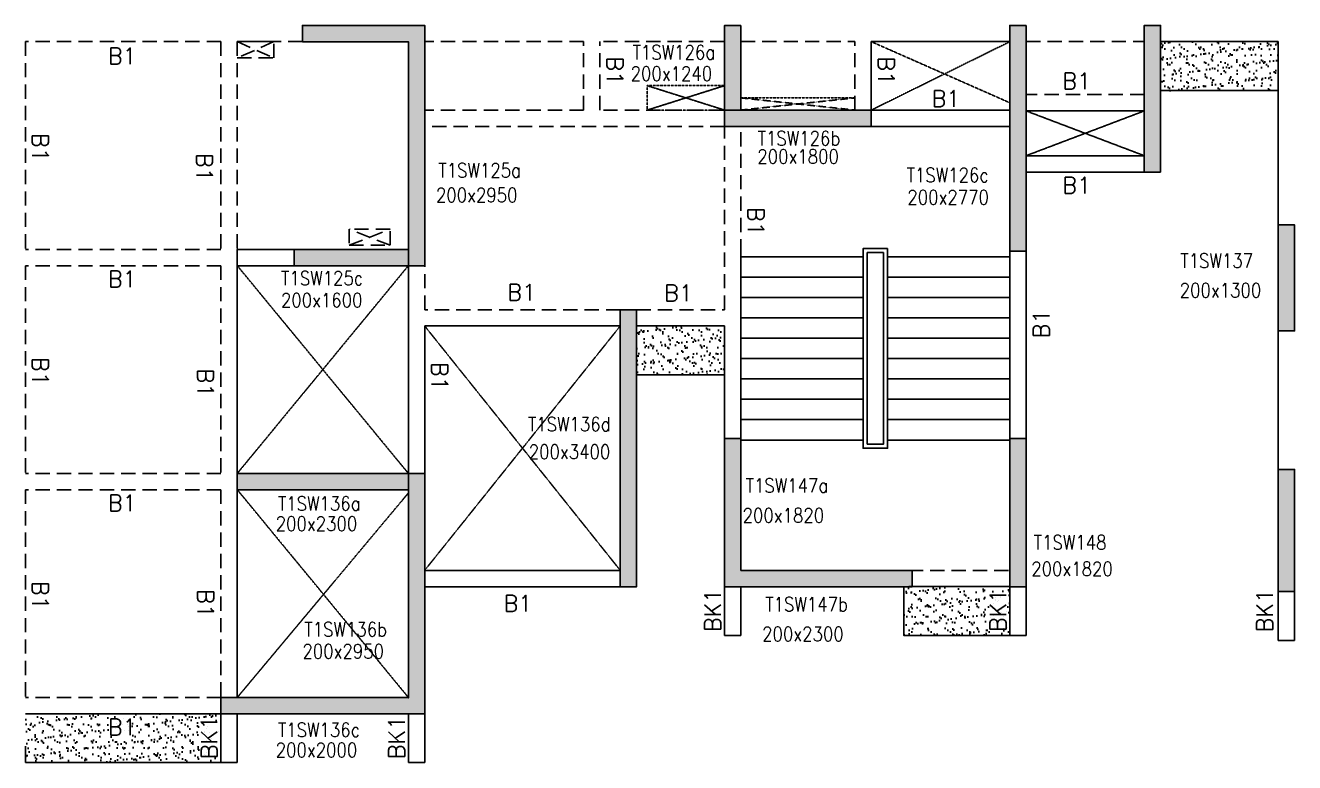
# Model space of a CAD drawing. Header units: millimetres. Extents: x 1078357 to 2594950, y -5122486 to -4636555.
# Drawn here: x 1651959 to 1667533, y -4670496 to -4661446 of the extents above; entities that cross this region are included whole.
import ezdxf

# ---------------------------------------------------------------- set-up
doc = ezdxf.new("R2010")
doc.units = ezdxf.units.MM
doc.header["$PDMODE"] = 35
for name, pattern in [('CONTINOUS', [0]), ('HIDDEN', [0.375, 0.25, -0.125]), ('New Retail block$0$CONTINOUS', [0])]:
    doc.linetypes.add(name, pattern=pattern)
for name, color, linetype, lineweight in [('A-_ANOTDIMA_D-', 6, 'Continuous', 13), ('COL. NO.', 30, 'Continuous', 25), ('COL. SIZE', 7, 'Continuous', 25), ('HATCH', 8, 'Continuous', 30), ('Origin', 40, 'Continuous', 30)]:
    doc.layers.add(name, color=color, linetype=linetype, lineweight=lineweight)
for name, color, linetype in [('NON STR. RCC WALL', 6, 'Continuous'), ('S-BEAM', 3, 'HIDDEN'), ('S-BEAM NO.', 6, 'Continuous'), ('S-COLUMN', 1, 'Continuous'), ('S-CUTOUT', 8, 'HIDDEN'), ('S-SLAB-PROJECTION', 54, 'New Retail block$0$CONTINOUS'), ('S-STAIR', 31, 'Continuous')]:
    doc.layers.add(name, color=color, linetype=linetype)
doc.styles.add('ROMANS', font='romans.shx', dxfattribs={"width": 0.85})
pattern_1 = [(37.47015413, (-4612749.17, 23387131.68), (-4.72361136, 146.8264517), [0, -115.824, 0, -129.54, 0, -123.825]), (7.4701541, (-4612749.17, 23387131.68), (134.9689868, 214.9772528), [0, -62.484, 0, -104.394, 0, -40.005]), (327.47015413, (-4612842.9, 23387131.73), (237.29790347, 0.3075449), [0, -38.1, 0, -137.16, 0, -179.07]), (317.4701541, (-4612842.9, 23387131.73), (229.1017424, 66.759465), [0, -19.05, 0, -89.916, 0, -102.87])]

# ---------------------------------------------------------------- blocks, each defined once
blk = doc.blocks.new('G$CD63B60BD')
at = {"layer": 'COL. NO.', "linetype": 'Continuous', "style": 'ROMANS', "width": 0.85}
for s, p in [('T1SW126a', (75951, 6532, -320)), ('T1SW126b', (77486, 5476, -320)), ('T1SW125a', (73568, 5083, -320)), ('T1SW126c', (79314, 5025, -320)), ('T1SW137', (82673, 3974, -320)), ('T1SW125c', (71638, 3759, -320)), ('T1SW136d', (74667, 1967, 0)), ('T1SW147a', (77339, 1214, -320)), ('T1SW136a', (71599, 993, -320)), ('T1SW148', (80874, 516, -320)), ('T1SW147b', (77579, -243, -320)), ('T1SW136b', (71924, -552, -320)), ('T1SW136c', (71599, -1785, -320))]:
    blk.add_text(s, height=175, dxfattribs=at).set_placement(p)
at = {"layer": 'COL. SIZE', "linetype": 'Continuous', "style": 'ROMANS', "width": 0.85}
for s, p in [('200x1240', (75927, 6271, -320)), ('200x1800', (77482, 5253, -320)), ('200x2950', (73538, 4779, -320)), ('200x2770', (79323, 4753, -320)), ('200x1300', (82665, 3611, -320)), ('200x1600', (71636, 3489, -320)), ('200x3400', (74677, 1628, 0)), ('200x1820', (77301, 847, -320)), ('200x2300', (71572, 745, -320)), ('200x1820', (80843, 191, -320)), ('200x2300', (77541, -609, -320)), ('200x2950', (71900, -821, -320)), ('200x2000', (71572, -2033, -320))]:
    blk.add_text(s, height=175, dxfattribs=at).set_placement(p)

msp = doc.modelspace()

# ---------------------------------------------------------------- hatches: boundary and pattern name
at = {"layer": 'HATCH'}
h = msp.add_hatch(dxfattribs=at)
h.set_pattern_fill('AR-SAND', color=8, scale=3, angle=179.97015)
h.set_pattern_definition([(37.4701541, (-2410504.75, 14021043.22), (-4.72361136, 146.8264517), [0, -115.824, 0, -129.54, 0, -123.825]), (7.4701541, (-2410504.75, 14021043.22), (134.9689868, 214.9772528), [0, -62.484, 0, -104.394, 0, -40.005]), (327.4701541, (-2410598.47, 14021043.27), (237.2979035, 0.3075449), [0, -38.1, 0, -137.16, 0, -179.07]), (317.4701541, (-2410598.47, 14021043.27), (229.1017424, 66.759465), [0, -19.05, 0, -89.916, 0, -102.87])])
h.paths.add_polyline_path([(1667333.5, -4661646.1), (1665888.5, -4661646), (1665888.5, -4662246.2), (1667333.5, -4662246.2)])
h = msp.add_hatch(dxfattribs=at)
h.set_pattern_fill('AR-SAND', color=8, scale=3, angle=179.97015)
h.set_pattern_definition([(37.47015413, (-3507729.46, 18705062.41), (-4.72361136, 146.8264517), [0, -115.824, 0, -129.54, 0, -123.825]), (7.4701541, (-3507729.46, 18705062.4), (134.9689868, 214.9772528), [0, -62.484, 0, -104.394, 0, -40.005]), (327.4701541, (-3507823.19, 18705062.46), (237.2979035, 0.3075449), [0, -38.1, 0, -137.16, 0, -179.07]), (317.4701541, (-3507823.19, 18705062.46), (229.1017424, 66.759465), [0, -19.05, 0, -89.916, 0, -102.87])])
h.paths.add_polyline_path([(1660538.5, -4665136.1), (1659458.5, -4665136.1), (1659458.5, -4665736.1), (1660538.5, -4665736.1)])
h = msp.add_hatch(dxfattribs=at)
h.set_pattern_fill('AR-SAND', color=8, scale=3, angle=179.97015)
h.set_pattern_definition(pattern_1)
h.paths.add_polyline_path([(1664038.5, -4668934.5), (1662738.5, -4668936.1), (1662738.5, -4668336.1), (1662798.5, -4668336.1), (1662838.5, -4668336.1), (1664038.5, -4668336.1), (1664038.5, -4668934.5)], is_closed=False)
h.paths.add_polyline_path([(1663631.2, -4668349.6), (1663264.5, -4668349.6), (1663264.5, -4668649.6), (1663631.2, -4668649.6)], flags=24)
h = msp.add_hatch(dxfattribs=at)
h.set_pattern_fill('AR-SAND', color=8, scale=3, angle=179.97015)
h.set_pattern_definition(pattern_1)
h.paths.add_polyline_path([(1651958.5, -4669896.1), (1654358.5, -4669896.1), (1654358.5, -4670496.1), (1651958.5, -4670496.1)])
at = {"layer": 'S-COLUMN', "lineweight": 25}
h = msp.add_hatch(color=1, dxfattribs=at)
h.dxf.hatch_style = 1
h.paths.add_polyline_path([(1655358.3, -4661646.2), (1656658.3, -4661646.2), (1656658.3, -4664396.2), (1656858.3, -4664396.2), (1656858.3, -4661446.2), (1655358.3, -4661446.2)])
h = msp.add_hatch(color=1, dxfattribs=at)
h.dxf.hatch_style = 1
h.paths.add_polyline_path([(1660738.3, -4661446.2), (1660538.3, -4661446.2), (1660538.3, -4662486.2), (1660738.3, -4662486.2)])
h = msp.add_hatch(color=1, dxfattribs=at)
h.dxf.hatch_style = 1
h.paths.add_polyline_path([(1664238.3, -4661446.2), (1664038.3, -4661446.2), (1664038.3, -4664216.2), (1664238.3, -4664216.2)])
h = msp.add_hatch(color=1, dxfattribs=at)
h.dxf.hatch_style = 1
h.paths.add_polyline_path([(1665888.3, -4663246.1), (1665688.3, -4663246.1), (1665688.3, -4661446.2), (1665888.3, -4661446.2)])
h = msp.add_hatch(color=1, dxfattribs=at)
h.dxf.hatch_style = 1
h.paths.add_polyline_path([(1660538.3, -4662686.2), (1662338.3, -4662686.2), (1662338.3, -4662486.2), (1660538.3, -4662486.2)])
h = msp.add_hatch(color=1, dxfattribs=at)
h.dxf.hatch_style = 1
h.paths.add_polyline_path([(1667483.3, -4663896.1), (1667469.6, -4663896.1), (1667424.7, -4663896.1), (1667333.3, -4663896.1), (1667333.3, -4665196.1), (1667533.3, -4665196.1), (1667533.3, -4664046.1), (1667533.3, -4663896.1)])
h = msp.add_hatch(color=1, dxfattribs=at)
h.dxf.hatch_style = 1
h.paths.add_polyline_path([(1656658.3, -4664196.2), (1656658.3, -4664396.2), (1655258.3, -4664396.2), (1655258.3, -4664196.2)])
h = msp.add_hatch(color=1, dxfattribs=at)
h.dxf.hatch_style = 1
h.paths.add_polyline_path([(1659258.3, -4664936.2), (1659258.3, -4668336.2), (1659458.3, -4668336.2), (1659458.3, -4664936.2)])
h = msp.add_hatch(color=1, dxfattribs=at)
h.dxf.hatch_style = 1
h.paths.add_polyline_path([(1660538.3, -4668336.2), (1662838.3, -4668336.2), (1662838.3, -4668136.2), (1660738.3, -4668136.2), (1660738.3, -4666516.2), (1660538.3, -4666516.2)])
h = msp.add_hatch(color=1, dxfattribs=at)
h.dxf.hatch_style = 1
h.paths.add_polyline_path([(1664238.3, -4666516.2), (1664038.3, -4666516.2), (1664038.3, -4668336.2), (1664238.3, -4668336.2)])
h = msp.add_hatch(color=1, dxfattribs=at)
h.dxf.hatch_style = 1
h.paths.add_polyline_path([(1654358.3, -4669896.2), (1656858.3, -4669896.2), (1656858.3, -4666946.2), (1656658.3, -4666946.1), (1656658.3, -4667146.1), (1656658.3, -4669696.2), (1654358.3, -4669696.2), (1654358.3, -4669896.2)], is_closed=False)
h = msp.add_hatch(color=1, dxfattribs=at)
h.dxf.hatch_style = 1
h.paths.add_polyline_path([(1654358.3, -4669896.2), (1656858.3, -4669896.2), (1656858.3, -4666946.2), (1656658.3, -4666946.1), (1656658.3, -4669696.2), (1654358.3, -4669696.2), (1654358.3, -4669896.2)], is_closed=False)
h = msp.add_hatch(color=1, dxfattribs=at)
h.dxf.hatch_style = 1
h.paths.add_polyline_path([(1654558.3, -4666946.1), (1656658.3, -4666946.1), (1656658.3, -4667146.1), (1654558.3, -4667146.1)])
h = msp.add_hatch(color=1, dxfattribs=at)
h.dxf.hatch_style = 1
h.paths.add_polyline_path([(1667333.3, -4668396.2), (1667533.3, -4668396.2), (1667533.3, -4666896.1), (1667333.3, -4666896.1)])

# ---------------------------------------------------------------- linework, layer by layer
at = {"layer": 'NON STR. RCC WALL', "elevation": 0}
for points in [[(1664038.3, -4662486.2), (1664038.3, -4662686.2), (1662338.3, -4662686.2), (1662338.3, -4662486.2)], [(1655258.3, -4664196.2), (1655258.3, -4664396.2), (1654558.3, -4664396.2), (1654558.3, -4664196.2)], [(1659258.3, -4668136.2), (1659258.3, -4668336.2), (1656858.3, -4668336.2), (1656858.3, -4668136.2)]]:
    msp.add_lwpolyline(points, close=True, dxfattribs=at)
at = {"layer": 'Origin', "ltscale": 700}
msp.add_point((1656658, -4669696.2, 0), dxfattribs=at)
at = {"layer": 'S-BEAM', "linetype": 'HIDDEN', "ltscale": 700}
for p, q in [((1651958.5, -4661646.1, 0), (1651958.5, -4664196.1, 0)), ((1654358.5, -4661646.1, 0), (1651958.5, -4661646.1, 0)), ((1654358.5, -4661646.1, 0), (1654358.5, -4664196.1, 0)), ((1654558.5, -4661646.1, 0), (1654558.5, -4664196.1, 0)), ((1655358.5, -4661646.1, 0), (1654558.5, -4661646.1, 0)), ((1658808.5, -4661646.1, 0), (1656858.5, -4661646.1, 0)), ((1658808.5, -4662486.1, 0), (1658808.5, -4661646.1, 0)), ((1660538.5, -4661646.1, 0), (1659008.5, -4661646.1, 0)), ((1659008.5, -4662486.1, 0), (1659008.5, -4661646.1, 0)), ((1660738.5, -4661646.1, 0), (1662138.5, -4661646.1, 0)), ((1662138.5, -4662486.1, 0), (1662138.5, -4661646.1, 0)), ((1664238.5, -4661646.1, 0), (1665688.5, -4661646.1, 0)), ((1665688.5, -4662296.1, 0), (1664238.5, -4662296.1, 0)), ((1658808.5, -4662486.1, 0), (1656858.5, -4662486.1, 0)), ((1660538.5, -4662486.1, 0), (1659008.5, -4662486.1, 0)), ((1660538.5, -4662686.1, 0), (1656858.5, -4662686.1, 0)), ((1660538.5, -4664936.1, 0), (1660538.5, -4662686.1, 0)), ((1660738.5, -4664246.1, 0), (1660738.5, -4662686.1, 0)), ((1654358.5, -4664196.1, 0), (1651958.5, -4664196.1, 0)), ((1654558.2, -4664196.1, 0), (1655258.2, -4664196.1, 0)), ((1651958.5, -4664396.1, 0), (1651958.5, -4666946.1, 0)), ((1654358.5, -4664396.1, 0), (1651958.5, -4664396.1, 0)), ((1654358.5, -4664396.1, 0), (1654358.5, -4666946.1, 0)), ((1656858.5, -4664936.1, 0), (1656858.5, -4664396.1, 0)), ((1659258.5, -4664936.1, 0), (1656858.5, -4664936.1, 0)), ((1659458.5, -4664936.1, 0), (1660538.5, -4664936.1, 0)), ((1654358.5, -4666946.1, 0), (1651958.5, -4666946.1, 0)), ((1651958.5, -4667146.1, 0), (1651958.5, -4669736.1, 0)), ((1654358.5, -4667146.1, 0), (1651958.5, -4667146.1, 0)), ((1654358.5, -4667146.1, 0), (1654358.5, -4669736.1, 0)), ((1662798.5, -4668136.1, 0), (1664038.5, -4668136.1, 0)), ((1654358.5, -4669696.1, 0), (1651958.5, -4669696.1, 0))]:
    msp.add_line(p, q, dxfattribs=at)
at = {"layer": 'S-BEAM', "linetype": 'CONTINOUS', "ltscale": 700}
for p, q in [((1662338.5, -4662486.1, 0), (1662338.5, -4661646.1, 0)), ((1662338.5, -4661646.1, 0), (1664038.5, -4661646.1, 0)), ((1665888.5, -4661646.1, 0), (1667333.5, -4661646.1, 0)), ((1667333.5, -4661646.1, 0), (1667333.5, -4666896.1, 0)), ((1660738.5, -4666516.1, 0), (1660738.5, -4664246.1, 0)), ((1654558.2, -4664396.1, 0), (1655258.2, -4664396.2, 0)), ((1654558.5, -4664396.1, 0), (1654558.5, -4666946.1, 0)), ((1656658.5, -4666946.1, 0), (1656658.5, -4664396.1, 0)), ((1659258.5, -4665136.1, 0), (1656858.5, -4665136.1, 0)), ((1656858.5, -4666946.1, 0), (1656858.5, -4665136.1, 0)), ((1659458.5, -4665136.1, 0), (1660538.5, -4665136.1, 0)), ((1660538.5, -4666516.1, 0), (1660538.5, -4665136.1, 0)), ((1656658.5, -4666946.1, 0), (1654558.5, -4666946.1, 0)), ((1654558.5, -4667146.1, 0), (1654558.5, -4669696.1, 0)), ((1656658.5, -4667146.1, 0), (1654558.5, -4667146.1, 0)), ((1660538.4, -4668936.1, 0), (1660538.4, -4668336.1, 0)), ((1660738.4, -4668336.1, 0), (1660738.4, -4668936.1, 0)), ((1662798.5, -4668336.1, 0), (1664038.5, -4668336.1, 0)), ((1664038.3, -4668936.1, 0), (1664038.3, -4668336.1, 0)), ((1664238.3, -4668336.1, 0), (1664238.3, -4668936.1, 0)), ((1667333.3, -4668996.1, 0), (1667333.3, -4668396.1, 0)), ((1667533.3, -4668396.1, 0), (1667533.3, -4668996.1, 0)), ((1660738.4, -4668936.1, 0), (1660538.4, -4668936.1, 0)), ((1664238.3, -4668936.1, 0), (1664038.3, -4668936.1, 0)), ((1667533.3, -4668996.1, 0), (1667333.3, -4668996.1, 0)), ((1654358.5, -4669896.1, 0), (1651958.5, -4669896.1, 0)), ((1654358.3, -4670496.1, 0), (1654358.3, -4669896.1, 0)), ((1654558.3, -4669896.1, 0), (1654558.3, -4670496.1, 0)), ((1656658.3, -4670496.1, 0), (1656658.3, -4669896.1, 0)), ((1656858.3, -4669896.1, 0), (1656858.3, -4670496.1, 0)), ((1654558.3, -4670496.1, 0), (1654358.3, -4670496.1, 0)), ((1656858.3, -4670496.1, 0), (1656658.3, -4670496.1, 0))]:
    msp.add_line(p, q, dxfattribs=at)
at = {"layer": 'S-BEAM', "linetype": 'Continuous', "ltscale": 700}
for p, q in [((1662338.3, -4662486.2, 0), (1664038.3, -4662486.2, 0)), ((1665688.5, -4662496.1, 0), (1664238.5, -4662496.1, 0)), ((1662338.3, -4662686.2, 0), (1664038.3, -4662686.2, 0)), ((1665688.5, -4663046.1, 0), (1664238.5, -4663046.1, 0)), ((1665688.5, -4663246.1, 0), (1664238.5, -4663246.1, 0)), ((1664038.5, -4664216.1, 0), (1664038.5, -4666516.1, 0)), ((1664238.5, -4664216.1, 0), (1664238.5, -4666516.1, 0))]:
    msp.add_line(p, q, dxfattribs=at)
at = {"layer": 'S-BEAM', "linetype": 'CONTINOUS', "ltscale": 700, "elevation": 0}
msp.add_lwpolyline([(1656858.5, -4668136.1), (1659258.3, -4668136.1), (1659258.3, -4668336.2), (1656858.5, -4668336.2)], close=True, dxfattribs=at)
at = {"layer": 'S-COLUMN', "color": 1, "lineweight": 25}
msp.add_line((1662338.3, -4662486.2, 0), (1662338.3, -4662686.2, 0), dxfattribs=at)
at = {"layer": 'S-COLUMN', "color": 1, "lineweight": 25, "elevation": 0}
for points in [[(1655358.3, -4661646.2), (1656658.3, -4661646.2), (1656658.3, -4664396.2), (1656858.3, -4664396.2), (1656858.3, -4661446.2), (1655358.3, -4661446.2), (1655358.3, -4661646.2)], [(1654358.3, -4669896.2), (1656858.3, -4669896.2), (1656858.3, -4666946.2), (1656658.3, -4666946.1), (1656658.3, -4669696.2), (1654358.3, -4669696.2), (1654358.3, -4669896.2)]]:
    msp.add_lwpolyline(points, dxfattribs=at)
for points in [[(1660738.3, -4661446.2), (1660538.3, -4661446.2), (1660538.3, -4662486.2), (1660738.3, -4662486.2)], [(1664238.3, -4661446.2), (1664038.3, -4661446.2), (1664038.2, -4664216.2), (1664238.2, -4664216.2)], [(1665888.3, -4663246.1), (1665688.3, -4663246.1), (1665688.3, -4661446.2), (1665888.3, -4661446.2)], [(1660538.3, -4662686.2), (1662338.3, -4662686.2), (1662338.3, -4662486.2), (1660538.3, -4662486.2)], [(1667333.3, -4663896.1), (1667533.3, -4663896.1), (1667533.3, -4665196.1), (1667333.3, -4665196.1)], [(1656658.3, -4664196.2), (1656658.3, -4664396.2), (1655258.3, -4664396.2), (1655258.3, -4664196.2)], [(1659258.3, -4664936.2), (1659458.3, -4664936.2), (1659458.3, -4668336.2), (1659258.3, -4668336.2)], [(1660538.3, -4668336.2), (1662838.3, -4668336.2), (1662838.3, -4668136.2), (1660738.3, -4668136.2), (1660738.3, -4666516.2), (1660538.3, -4666516.2)], [(1664238.3, -4666516.2), (1664038.3, -4666516.2), (1664038.3, -4668336.2), (1664238.3, -4668336.2)], [(1654558.3, -4666946.1), (1656658.3, -4666946.1), (1656658.3, -4667146.1), (1654558.3, -4667146.1)], [(1667333.3, -4668396.2), (1667533.3, -4668396.2), (1667533.3, -4666896.1), (1667333.3, -4666896.1)]]:
    msp.add_lwpolyline(points, close=True, dxfattribs=at)
at = {"layer": 'S-CUTOUT', "ltscale": 700}
for p, q in [((1654558.2, -4661646.1, 0), (1655008.2, -4661846.1, 0)), ((1655008.2, -4661646.1, 0), (1654558.2, -4661846.1, 0)), ((1655933.2, -4664146.1, 0), (1656433.2, -4663946.1, 0)), ((1656433.2, -4664146.1, 0), (1655933.2, -4663946.1, 0))]:
    msp.add_line(p, q, dxfattribs=at)
at = {"layer": 'S-CUTOUT'}
for p, q in [((1662338.5, -4661646.1, 0), (1664038.5, -4662396.1, 0)), ((1664038.5, -4661646.1, 0), (1662338.5, -4662486.1, 0)), ((1659588.5, -4662186.1, 0), (1660538.5, -4662486.2, 0)), ((1660538.5, -4662186.1, 0), (1659588.5, -4662486.1, 0)), ((1662138.5, -4662336.1, 0), (1660738.5, -4662486.2, 0)), ((1660738.5, -4662336.1, 0), (1662138.5, -4662486.1, 0)), ((1664238.5, -4663046.1, 0), (1665688.5, -4662496.1, 0)), ((1665688.5, -4663046.1, 0), (1664238.5, -4662496.1, 0))]:
    msp.add_line(p, q, dxfattribs=at)
at = {"layer": 'S-CUTOUT', "ltscale": 700, "elevation": 0}
for points in [[(1655008.2, -4661646.1), (1654558.2, -4661646.1), (1654558.2, -4661846.1), (1655008.2, -4661846.1)], [(1656433.2, -4663946.1), (1655933.2, -4663946.1), (1655933.2, -4664146.1), (1656433.2, -4664146.1)]]:
    msp.add_lwpolyline(points, close=True, dxfattribs=at)
at = {"layer": 'S-CUTOUT', "elevation": 0}
for points in [[(1659588.5, -4662186.1), (1660538.5, -4662186.1), (1660538.5, -4662486.1), (1659588.5, -4662486.1)], [(1660738.5, -4662336.1), (1662138.5, -4662336.1), (1662138.5, -4662486.1), (1660738.5, -4662486.1)]]:
    msp.add_lwpolyline(points, close=True, dxfattribs=at)
for points in [[(1654558.5, -4666946.1), (1656658.5, -4664396.1)], [(1654558.5, -4664396.1), (1656658.5, -4666946.1)], [(1659258.5, -4665136.1), (1656858.5, -4668136.1)], [(1656858.5, -4665136.1), (1659258.5, -4668136.1)], [(1654558.5, -4667146.1), (1656658.5, -4669696.1)], [(1654558.5, -4669696.1), (1656658.5, -4667186.1)]]:
    msp.add_lwpolyline(points, dxfattribs=at)
at = {"layer": 'S-SLAB-PROJECTION'}
for p, q in [((1665888.5, -4662246.1, 0), (1667333.5, -4662246.1, 0)), ((1664038.5, -4668934.5, 0), (1664038.5, -4668736.1, 0)), ((1651958.5, -4670496.1, 0), (1651958.5, -4670296.1, 0)), ((1654358.5, -4670496.1, 0), (1654358.5, -4670296.1, 0)), ((1654358.5, -4670496.1, 0), (1651958.5, -4670496.1, 0))]:
    msp.add_line(p, q, dxfattribs=at)
at = {"layer": 'S-SLAB-PROJECTION', "elevation": 0}
msp.add_lwpolyline([(1660538.5, -4665136.1), (1659458.5, -4665136.1), (1659458.5, -4665736.1), (1660538.5, -4665736.1)], close=True, dxfattribs=at)
msp.add_lwpolyline([(1664038.5, -4668934.5), (1662738.5, -4668936.1), (1662738.5, -4668336.1)], dxfattribs=at)
at = {"layer": 'S-STAIR', "elevation": 0}
for points in [[(1662238.5, -4664286.1), (1660738.5, -4664286.1)], [(1660738.5, -4664286.1), (1660738.5, -4666536.1), (1662238.5, -4666536.1)], [(1662538.5, -4664286.1), (1664038.5, -4664286.1)], [(1664038.5, -4664286.1), (1664038.5, -4666536.1), (1662538.5, -4666536.1)], [(1660738.5, -4664536.1), (1662238.5, -4664536.1)], [(1664038.5, -4664536.1), (1662538.5, -4664536.1)], [(1660738.5, -4664786.1), (1662238.5, -4664786.1)], [(1664038.5, -4664786.1), (1662538.5, -4664786.1)], [(1660738.5, -4665036.1), (1662238.5, -4665036.1)], [(1664038.5, -4665036.1), (1662538.5, -4665036.1)], [(1660738.5, -4665286.1), (1662238.5, -4665286.1)], [(1664038.5, -4665286.1), (1662538.5, -4665286.1)], [(1660738.5, -4665536.1), (1662238.5, -4665536.1)], [(1664038.5, -4665536.1), (1662538.5, -4665536.1)], [(1660738.5, -4665786.1), (1662238.5, -4665786.1)], [(1664038.5, -4665786.1), (1662538.5, -4665786.1)], [(1660738.5, -4666036.1), (1662238.5, -4666036.1)], [(1664038.5, -4666036.1), (1662538.5, -4666036.1)], [(1660738.5, -4666286.1), (1662238.5, -4666286.1)], [(1664038.5, -4666286.1), (1662538.5, -4666286.1)]]:
    msp.add_lwpolyline(points, dxfattribs=at)
for points in [[(1662538.5, -4664186.1), (1662538.5, -4666636.1), (1662238.5, -4666636.1), (1662238.5, -4664186.1)], [(1662488.5, -4664236.1), (1662488.5, -4666586.1), (1662288.5, -4666586.1), (1662288.5, -4664236.1)]]:
    msp.add_lwpolyline(points, close=True, dxfattribs=at)

# ---------------------------------------------------------------- block references
at = {"layer": 'A-_ANOTDIMA_D-', "color": 2, "ltscale": 700}
msp.add_blockref('G$CD63B60BD', (1583458.3, -4668396.1, 0), dxfattribs=at)

# ---------------------------------------------------------------- texts
at = {"layer": 'S-BEAM NO.', "linetype": 'HIDDEN', "ltscale": 500, "style": 'ROMANS'}
for rotation, p in [(359.99906, (1652971.4, -4661921.9, -2.7)), (269.99906, (1659092.4, -4661827.4, -2.7)), (269.99906, (1662422.4, -4661827.4, -2.7)), (359.99906, (1664684, -4662229, -2.7)), (359.99906, (1663078.4, -4662444.9, -2.7)), (269.99906, (1652042.4, -4662767.4, -2.7)), (269.99906, (1654056.3, -4663012.6, -2.7)), (359.99906, (1664684, -4663508.5, -2.7)), (359.99906, (1652971.4, -4664659.6, -2.7)), (359.99906, (1657873, -4664823, -2.7)), (359.99906, (1659796.8, -4664831, -2.7)), (89.99906, (1664523.6, -4665287.2, -2.7)), (269.99906, (1652042.4, -4665517.4, -2.7)), (269.99906, (1654068.6, -4665658.3, -2.7)), (359.99906, (1652971.4, -4667409.6, -2.7)), (269.99906, (1652042.4, -4668267.4, -2.7)), (269.99906, (1654070.7, -4668367, -2.7)), (359.99906, (1657826.4, -4668642.2, -2.7)), (359.99906, (1652971.1, -4670159.6, -2.7))]:
    msp.add_text('B1', height=200, rotation=rotation, dxfattribs=at).set_placement(p)
at = {"layer": 'S-BEAM NO.', "linetype": 'HIDDEN', "ltscale": 700, "style": 'ROMANS'}
for p in [(1660822.4, -4663676.1, -2.7), (1656942.4, -4665577.7, -2.7)]:
    msp.add_text('B1', height=200, rotation=269.99906, dxfattribs=at).set_placement(p)
at = {"layer": 'S-BEAM NO.', "linetype": 'CONTINOUS', "ltscale": 700, "style": 'ROMANS'}
for p in [(1660493.8, -4668893.4, 50), (1663993.7, -4668893.4, 50), (1667266.1, -4668895.8, 50), (1654313.7, -4670453.4, 50), (1656613.7, -4670453.4, 50)]:
    msp.add_text('BK1', height=200, rotation=90, dxfattribs=at).set_placement(p)

doc.saveas('drawing.dxf')
